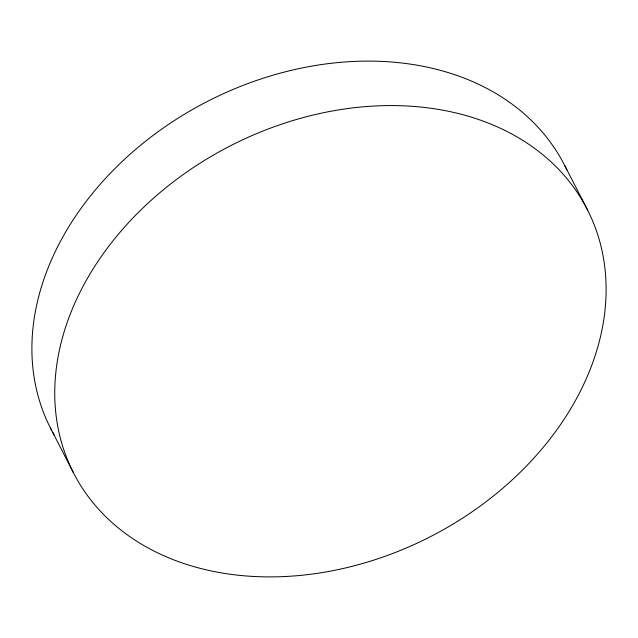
<?xml version="1.0" encoding="UTF-8"?>
<svg xmlns="http://www.w3.org/2000/svg" width="638" height="638" viewBox="0 0 638 638"><rect width="100%" height="100%" fill="white"/><g stroke="black" fill="none" stroke-linecap="round" stroke-linejoin="round"><path stroke-width="0.96" d="M564.758 165.617L587.614 210.085A288.695 219.528 -27.2 0 1 287.81 576.377A288.695 219.528 -27.2 0 1 115.861 237.24A288.695 219.528 -27.2 0 1 587.614 210.085M50.386 427.915L73.242 472.383M51.742 430.53A288.695 219.528 -27.2 0 1 209.455 100.381A288.695 219.528 -27.2 0 1 566.919 170.035M54.11 434.853A288.695 219.528 -27.2 0 1 52.675 432.269"/></g></svg>
